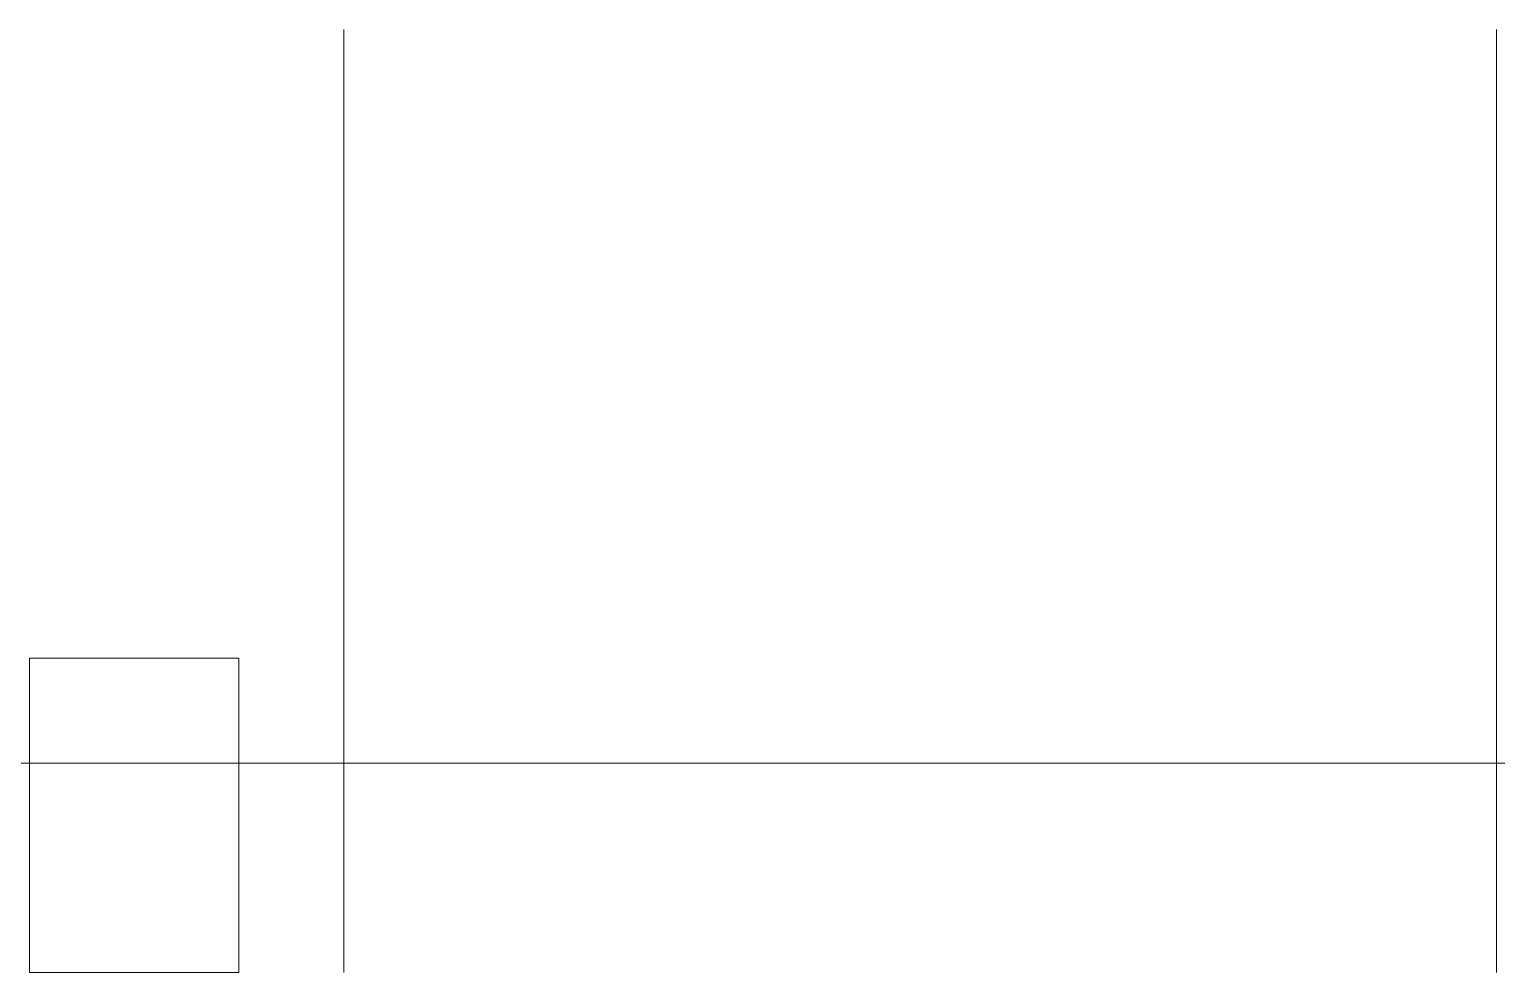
# Model space of a CAD drawing. Header units: millimetres. Extents: x 43 to 57, y 4 to 13.
import ezdxf

# ---------------------------------------------------------------- set-up
doc = ezdxf.new("R2010")
doc.units = ezdxf.units.MM
doc.layers.get('0').update_dxf_attribs({"color": 178, "lineweight": 0, "true_color": 0x000000})

# ---------------------------------------------------------------- blocks, each defined once
blk = doc.blocks.new('block 1')
for p, q in [((2, 3), (0, 3)), ((0, 3), (0, 0)), ((2, 0), (2, 3)), ((0, 0), (2, 0))]:
    blk.add_line(p, q)

msp = doc.modelspace()

# ---------------------------------------------------------------- linework, layer by layer
for p, q in [((46, 13), (46, 4)), ((57, 13), (57, 4))]:
    msp.add_line(p, q)
msp.add_xline((47, 6), (1, 0))

# ---------------------------------------------------------------- block references
at = {"zscale": 0.01}
msp.add_blockref('block 1', (43, 4), dxfattribs=at)

doc.saveas('drawing.dxf')
